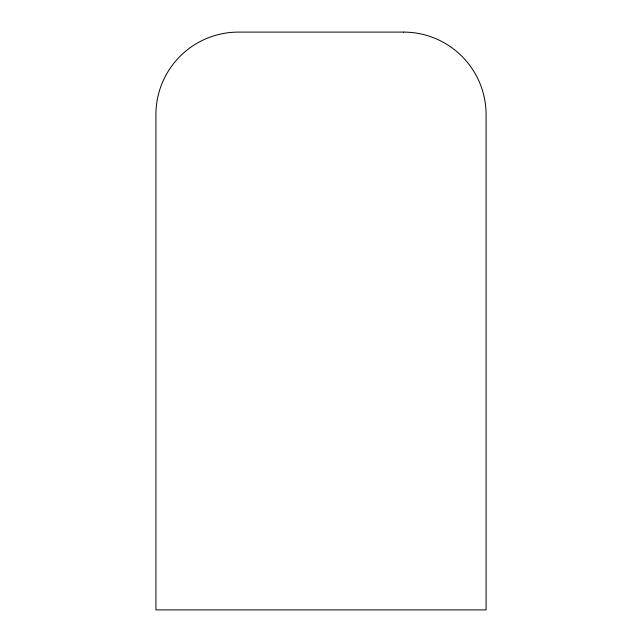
<?xml version="1.0" encoding="UTF-8"?>
<svg xmlns="http://www.w3.org/2000/svg" width="642" height="642" viewBox="0 0 642 642"><rect width="100%" height="100%" fill="white"/><g stroke="black" fill="none" stroke-linecap="round" stroke-linejoin="round"><path stroke-width="0.96" d="M403.545 32.1L238.455 32.1A82.545 82.545 0 0 0 155.918 114.645L155.918 609.9L486.082 609.9L486.082 114.645A82.545 82.545 0 0 0 403.545 32.1"/></g></svg>
